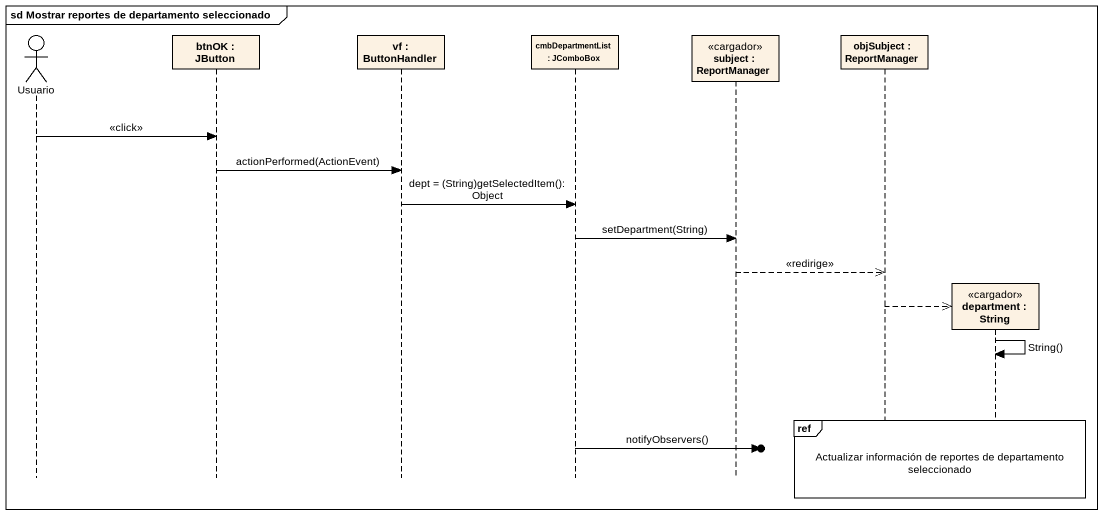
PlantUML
@startuml
mainframe sd Mostrar reportes de departamento seleccionado
hide footbox
actor Usuario
participant "btnOK : JButton" as btnOK
participant "vf : ButtonHandler" as vf
participant "cmbDepartmentList : JComboBox" as cmbDepartmentList
participant "subject : ReportManager" as subject <<cargador>>
participant "objSubject : ReportManager" as objSubject
participant "department : String" as department <<cargador>>

Usuario -> btnOK : <<click>>
btnOK -> vf : actionPerformed(ActionEvent)
vf -> cmbDepartmentList : dept = (String)getSelectedItem(): Object
cmbDepartmentList -> subject : setDepartment(String)
subject -->> objSubject : <<redirige>>
objSubject -->> department **
department -> department : String()
ref over objSubject, department : Actualizar información de reportes de departamento seleccionado
cmbDepartmentList ->o] : notifyObservers()
@enduml
